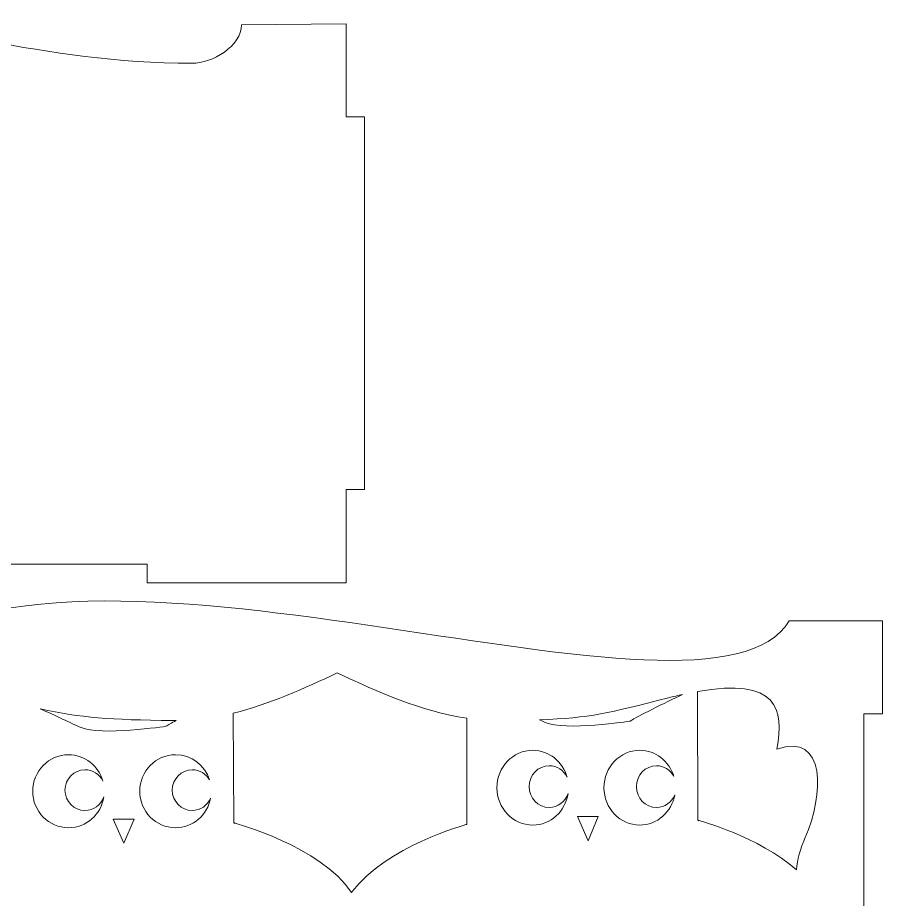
# Model space of a CAD drawing. Header units: millimetres. Extents: x -3306 to 3306, y -396 to 396.
# Drawn here: x -324.5 to -185.2, y 39.5 to 181.5 of the extents above; entities that cross this region are included whole.
import ezdxf

# ---------------------------------------------------------------- set-up
doc = ezdxf.new("R2010")
doc.units = ezdxf.units.MM
doc.header["$MEASUREMENT"] = 0
doc.layers.add('Camada 1', color=7, linetype='Continuous')

msp = doc.modelspace()

# ---------------------------------------------------------------- linework, layer by layer
at = {"layer": 'Camada 1', "color": 250, "lineweight": 20}
for points, knots in [([(-303.6015, 90.5334), (-303.6015, 90.5334), (-271.5792, 90.5334), (-271.5792, 90.5334), (-271.5792, 90.5334), (-271.5792, 90.5334), (-271.5792, 105.5334), (-271.5792, 105.5334), (-271.5792, 105.5334), (-271.5792, 105.5334), (-268.6015, 105.5334), (-268.6015, 105.5334), (-268.6015, 105.5334), (-268.6015, 105.5334), (-268.6015, 165.5334), (-268.6015, 165.5334), (-268.6015, 165.5334), (-268.6015, 165.5334), (-271.5792, 165.5334), (-271.5792, 165.5334), (-271.5792, 165.5334), (-271.5792, 165.5334), (-271.5792, 180.5335), (-271.5792, 180.5335), (-271.5792, 180.5335), (-271.5792, 180.5335), (-288.4245, 180.3568), (-288.4245, 180.3568), (-288.4245, 180.3568), (-288.4245, 176.9565), (-293.1175, 174.1746), (-296.393, 174.1746), (-296.393, 174.1746), (-320.5779, 174.1746), (-339.4456, 181.2713), (-357.4397, 181.4316), (-357.4397, 181.4316), (-368.6247, 181.5314), (-378.912, 178.1708), (-388.5519, 174.8926), (-388.5519, 174.8926), (-388.5684, 174.8982), (-388.5849, 174.9039), (-388.6015, 174.9095), (-388.6015, 174.9095), (-388.6181, 174.9039), (-388.6346, 174.8982), (-388.6511, 174.8926), (-388.6511, 174.8926), (-398.291, 178.1708), (-408.5783, 181.5314), (-419.7633, 181.4316), (-419.7633, 181.4316), (-437.7574, 181.2713), (-456.6251, 174.1746), (-480.81, 174.1746), (-480.81, 174.1746), (-484.0855, 174.1746), (-488.7785, 176.9565), (-488.7785, 180.3568), (-488.7785, 180.3568), (-488.7785, 180.3568), (-505.6238, 180.5335), (-505.6238, 180.5335), (-505.6238, 180.5335), (-505.6238, 180.5335), (-505.6238, 165.5334), (-505.6238, 165.5334), (-505.6238, 165.5334), (-505.6238, 165.5334), (-508.6015, 165.5334), (-508.6015, 165.5334), (-508.6015, 165.5334), (-508.6015, 165.5334), (-508.6015, 105.5334), (-508.6015, 105.5334), (-508.6015, 105.5334), (-508.6015, 105.5334), (-505.6238, 105.5334), (-505.6238, 105.5334), (-505.6238, 105.5334), (-505.6238, 105.5334), (-505.6238, 90.5334), (-505.6238, 90.5334), (-505.6238, 90.5334), (-505.6238, 90.5334), (-473.6014, 90.5334), (-473.6014, 90.5334), (-473.6014, 90.5334), (-473.6014, 90.5334), (-473.6014, 93.5334), (-473.6014, 93.5334), (-473.6014, 93.5334), (-473.6014, 93.5334), (-303.6015, 93.5334), (-303.6015, 93.5334), (-303.6015, 93.5334), (-303.6015, 93.5334), (-303.6015, 90.5334), (-303.6015, 90.5334)], [0, 0, 0, 0, 0.03846154, 0.03846154, 0.03846154, 0.03846154, 0.07692308, 0.07692308, 0.07692308, 0.07692308, 0.11538462, 0.11538462, 0.11538462, 0.11538462, 0.15384615, 0.15384615, 0.15384615, 0.15384615, 0.19230769, 0.19230769, 0.19230769, 0.19230769, 0.23076923, 0.23076923, 0.23076923, 0.23076923, 0.26923077, 0.26923077, 0.26923077, 0.26923077, 0.30769231, 0.30769231, 0.30769231, 0.30769231, 0.34615385, 0.34615385, 0.34615385, 0.34615385, 0.38461538, 0.38461538, 0.38461538, 0.38461538, 0.42307692, 0.42307692, 0.42307692, 0.42307692, 0.46153846, 0.46153846, 0.46153846, 0.46153846, 0.5, 0.5, 0.5, 0.5, 0.53846154, 0.53846154, 0.53846154, 0.53846154, 0.57692308, 0.57692308, 0.57692308, 0.57692308, 0.61538462, 0.61538462, 0.61538462, 0.61538462, 0.65384615, 0.65384615, 0.65384615, 0.65384615, 0.69230769, 0.69230769, 0.69230769, 0.69230769, 0.73076923, 0.73076923, 0.73076923, 0.73076923, 0.76923077, 0.76923077, 0.76923077, 0.76923077, 0.80769231, 0.80769231, 0.80769231, 0.80769231, 0.84615385, 0.84615385, 0.84615385, 0.84615385, 0.88461538, 0.88461538, 0.88461538, 0.88461538, 0.92307692, 0.92307692, 0.92307692, 0.92307692, 1, 1, 1, 1]), ([(-505.1855, 74.981), (-505.1855, 74.981), (-505.1855, 84.4002), (-505.1855, 84.4002), (-505.1855, 84.4002), (-505.1855, 84.4002), (-490.1855, 84.4001), (-490.1855, 84.4001), (-490.1855, 84.4001), (-477.4212, 62.9422), (-377.8583, 104.7497), (-345.1855, 78.7762), (-345.1855, 78.7762), (-312.5127, 104.7497), (-212.9498, 62.9422), (-200.1855, 84.4001), (-200.1855, 84.4001), (-200.1855, 84.4001), (-185.1855, 84.4002), (-185.1855, 84.4002), (-185.1855, 84.4002), (-185.1855, 84.4002), (-185.1855, 74.981), (-185.1855, 74.981), (-185.1855, 74.981), (-185.1855, 74.981), (-185.1855, 69.4002), (-185.1855, 69.4002), (-185.1855, 69.4002), (-185.1855, 69.4002), (-185.1855, 69.4001), (-185.1855, 69.4001), (-185.1855, 69.4001), (-185.1855, 69.4001), (-188.1855, 69.4001), (-188.1855, 69.4001), (-188.1855, 69.4001), (-188.1855, 69.4001), (-188.1855, 9.4002), (-188.1855, 9.4002), (-188.1855, 9.4002), (-188.1855, 9.4002), (-185.1855, 9.4002), (-185.1855, 9.4002), (-185.1855, 9.4002), (-185.1855, 9.4002), (-185.1855, -5.5998), (-185.1855, -5.5998), (-185.1855, -5.5998), (-185.1855, -5.5998), (-220.1855, -5.5998), (-220.1855, -5.5998), (-220.1855, -5.5998), (-220.1855, -5.5998), (-220.1855, -2.5998), (-220.1855, -2.5998), (-220.1855, -2.5998), (-220.1855, -2.5998), (-470.1854, -2.5998), (-470.1854, -2.5998), (-470.1854, -2.5998), (-470.1854, -2.5998), (-470.1854, -5.5998), (-470.1854, -5.5998), (-470.1854, -5.5998), (-470.1854, -5.5998), (-505.1855, -5.5998), (-505.1855, -5.5998), (-505.1855, -5.5998), (-505.1855, -5.5998), (-505.1855, 9.4002), (-505.1855, 9.4002), (-505.1855, 9.4002), (-505.1855, 9.4002), (-502.1855, 9.4002), (-502.1855, 9.4002), (-502.1855, 9.4002), (-502.1855, 9.4002), (-502.1855, 69.4001), (-502.1855, 69.4001), (-502.1855, 69.4001), (-502.1855, 69.4001), (-505.1855, 69.4001), (-505.1855, 69.4001), (-505.1855, 69.4001), (-505.1855, 69.4001), (-505.1855, 69.4002), (-505.1855, 69.4002), (-505.1855, 69.4002), (-505.1855, 69.4002), (-505.1855, 74.981), (-505.1855, 74.981)], [0, 0, 0, 0, 0.04166667, 0.04166667, 0.04166667, 0.04166667, 0.08333333, 0.08333333, 0.08333333, 0.08333333, 0.125, 0.125, 0.125, 0.125, 0.16666667, 0.16666667, 0.16666667, 0.16666667, 0.20833333, 0.20833333, 0.20833333, 0.20833333, 0.25, 0.25, 0.25, 0.25, 0.29166667, 0.29166667, 0.29166667, 0.29166667, 0.33333333, 0.33333333, 0.33333333, 0.33333333, 0.375, 0.375, 0.375, 0.375, 0.41666667, 0.41666667, 0.41666667, 0.41666667, 0.45833333, 0.45833333, 0.45833333, 0.45833333, 0.5, 0.5, 0.5, 0.5, 0.54166667, 0.54166667, 0.54166667, 0.54166667, 0.58333333, 0.58333333, 0.58333333, 0.58333333, 0.625, 0.625, 0.625, 0.625, 0.66666667, 0.66666667, 0.66666667, 0.66666667, 0.70833333, 0.70833333, 0.70833333, 0.70833333, 0.75, 0.75, 0.75, 0.75, 0.79166667, 0.79166667, 0.79166667, 0.79166667, 0.83333333, 0.83333333, 0.83333333, 0.83333333, 0.875, 0.875, 0.875, 0.875, 0.91666667, 0.91666667, 0.91666667, 0.91666667, 1, 1, 1, 1]), ([(-270.5757, 40.796), (-270.6138, 40.7523), (-270.6509, 40.7084), (-270.687, 40.6644), (-270.687, 40.6644), (-275.6757, 48.1158), (-289.5627, 51.8368), (-289.5627, 51.8368), (-289.5627, 51.8368), (-289.5627, 51.8368), (-289.5776, 51.7437), (-289.5776, 51.7437), (-289.5776, 51.7437), (-289.5776, 51.7437), (-289.6741, 51.916), (-289.6741, 51.916), (-289.6741, 51.916), (-289.6741, 51.916), (-289.7608, 69.5354), (-289.7608, 69.5354), (-289.7608, 69.5354), (-283.8969, 70.9817), (-278.3265, 73.525), (-272.9904, 76.0133), (-272.9904, 76.0133), (-266.4289, 72.9537), (-259.5133, 69.8103), (-252.1333, 68.7264), (-252.1333, 68.7264), (-252.1333, 68.7264), (-252.1333, 51.6202), (-252.1333, 51.6202), (-252.1333, 51.6202), (-252.1333, 51.6202), (-265.2649, 48.0148), (-270.5757, 40.796)], [0, 0, 0, 0, 0.1, 0.1, 0.1, 0.1, 0.2, 0.2, 0.2, 0.2, 0.3, 0.3, 0.3, 0.3, 0.4, 0.4, 0.4, 0.4, 0.5, 0.5, 0.5, 0.5, 0.6, 0.6, 0.6, 0.6, 0.7, 0.7, 0.7, 0.7, 0.8, 0.8, 0.8, 0.8, 1, 1, 1, 1]), ([(-199.0206, 44.3177), (-205.1212, 49.6275), (-214.7823, 52.2802), (-214.7823, 52.2802), (-214.7823, 52.2802), (-214.7823, 52.2802), (-214.7973, 52.1847), (-214.7973, 52.1847), (-214.7973, 52.1847), (-214.7973, 52.1847), (-214.8936, 52.3611), (-214.8936, 52.3611), (-214.8936, 52.3611), (-214.8936, 52.3611), (-214.9928, 73.0096), (-214.9928, 73.0096), (-214.9928, 73.0096), (-202.0984, 75.2727), (-200.9041, 70.2594), (-202.2099, 63.7424), (-202.2099, 63.7424), (-194.1575, 66.532), (-194.6129, 56.3223), (-197.6184, 49.4854), (-197.6184, 49.4854), (-198.4087, 47.6876), (-198.8831, 45.8937), (-199.0206, 44.3177)], [0, 0, 0, 0, 0.125, 0.125, 0.125, 0.125, 0.25, 0.25, 0.25, 0.25, 0.375, 0.375, 0.375, 0.375, 0.5, 0.5, 0.5, 0.5, 0.625, 0.625, 0.625, 0.625, 0.75, 0.75, 0.75, 0.75, 1, 1, 1, 1]), ([(-217.3855, 72.5353), (-220.2034, 71.1875), (-224.6515, 69.0217), (-225.8112, 68.2368), (-225.8112, 68.2368), (-225.8112, 68.2368), (-236.4214, 66.6369), (-239.4816, 68.0223), (-239.4816, 68.0223), (-239.7705, 68.1531), (-240.0867, 68.301), (-240.4253, 68.4618), (-240.4253, 68.4618), (-232.14, 68.7527), (-229.4292, 69.5383), (-219.6276, 72.0062), (-219.6276, 72.0062), (-218.8484, 72.2024), (-218.1017, 72.3784), (-217.3855, 72.5353)], [0, 0, 0, 0, 0.16666667, 0.16666667, 0.16666667, 0.16666667, 0.33333333, 0.33333333, 0.33333333, 0.33333333, 0.5, 0.5, 0.5, 0.5, 0.66666667, 0.66666667, 0.66666667, 0.66666667, 1, 1, 1, 1]), ([(-298.9423, 68.3322), (-299.6792, 67.9513), (-300.2654, 67.6291), (-300.5915, 67.4136), (-300.5915, 67.4136), (-300.5915, 67.4136), (-311.2019, 65.8518), (-314.262, 67.2043), (-314.262, 67.2043), (-315.8844, 67.9211), (-318.3666, 69.1637), (-320.858, 70.2199), (-320.858, 70.2199), (-314.188, 68.787), (-309.6996, 68.4577), (-299.5285, 68.3336), (-299.5285, 68.3336), (-299.3327, 68.3312), (-299.1374, 68.3311), (-298.9423, 68.3322)], [0, 0, 0, 0, 0.16666667, 0.16666667, 0.16666667, 0.16666667, 0.33333333, 0.33333333, 0.33333333, 0.33333333, 0.5, 0.5, 0.5, 0.5, 0.66666667, 0.66666667, 0.66666667, 0.66666667, 1, 1, 1, 1]), ([(-316.2954, 51.0824), (-319.4783, 51.0824), (-322.0597, 53.715), (-322.0597, 56.9586), (-322.0597, 56.9586), (-322.0597, 60.2047), (-319.4783, 62.834), (-316.2954, 62.834), (-316.2954, 62.834), (-313.6695, 62.834), (-311.454, 61.0452), (-310.7583, 58.5971), (-310.7583, 58.5971), (-311.2865, 59.6746), (-312.3791, 60.4149), (-313.6413, 60.4149), (-313.6413, 60.4149), (-315.4202, 60.4149), (-316.8625, 58.945), (-316.8625, 57.132), (-316.8625, 57.132), (-316.8625, 55.3188), (-315.4202, 53.8489), (-313.6413, 53.8489), (-313.6413, 53.8489), (-312.2347, 53.8489), (-311.039, 54.768), (-310.5999, 56.0488), (-310.5999, 56.0488), (-311.0291, 53.2365), (-313.4154, 51.0824), (-316.2954, 51.0824)], [0, 0, 0, 0, 0.11111111, 0.11111111, 0.11111111, 0.11111111, 0.22222222, 0.22222222, 0.22222222, 0.22222222, 0.33333333, 0.33333333, 0.33333333, 0.33333333, 0.44444444, 0.44444444, 0.44444444, 0.44444444, 0.55555556, 0.55555556, 0.55555556, 0.55555556, 0.66666667, 0.66666667, 0.66666667, 0.66666667, 0.77777778, 0.77777778, 0.77777778, 0.77777778, 1, 1, 1, 1]), ([(-299.054, 51.0824), (-302.237, 51.0824), (-304.8178, 53.715), (-304.8178, 56.9586), (-304.8178, 56.9586), (-304.8178, 60.2047), (-302.237, 62.834), (-299.054, 62.834), (-299.054, 62.834), (-296.4958, 62.834), (-294.327, 61.1362), (-293.5734, 58.785), (-293.5734, 58.785), (-294.132, 59.7598), (-295.169, 60.4149), (-296.3567, 60.4149), (-296.3567, 60.4149), (-298.1356, 60.4149), (-299.5777, 58.945), (-299.5777, 57.132), (-299.5777, 57.132), (-299.5777, 55.3188), (-298.1356, 53.8489), (-296.3567, 53.8489), (-296.3567, 53.8489), (-295.0265, 53.8489), (-293.8847, 54.6708), (-293.3933, 55.8432), (-293.3933, 55.8432), (-293.9048, 53.1323), (-296.2447, 51.0824), (-299.054, 51.0824)], [0, 0, 0, 0, 0.11111111, 0.11111111, 0.11111111, 0.11111111, 0.22222222, 0.22222222, 0.22222222, 0.22222222, 0.33333333, 0.33333333, 0.33333333, 0.33333333, 0.44444444, 0.44444444, 0.44444444, 0.44444444, 0.55555556, 0.55555556, 0.55555556, 0.55555556, 0.66666667, 0.66666667, 0.66666667, 0.66666667, 0.77777778, 0.77777778, 0.77777778, 0.77777778, 1, 1, 1, 1]), ([(-241.515, 51.5074), (-244.6979, 51.5074), (-247.2793, 54.204), (-247.2793, 57.5268), (-247.2793, 57.5268), (-247.2793, 60.852), (-244.6979, 63.5455), (-241.515, 63.5455), (-241.515, 63.5455), (-238.8891, 63.5455), (-236.6736, 61.713), (-235.9779, 59.2052), (-235.9779, 59.2052), (-236.506, 60.309), (-237.5987, 61.0673), (-238.8609, 61.0673), (-238.8609, 61.0673), (-240.6398, 61.0673), (-242.082, 59.5616), (-242.082, 57.7044), (-242.082, 57.7044), (-242.082, 55.847), (-240.6398, 54.3413), (-238.8609, 54.3413), (-238.8609, 54.3413), (-237.4543, 54.3413), (-236.2586, 55.2827), (-235.8195, 56.5948), (-235.8195, 56.5948), (-236.2486, 53.7139), (-238.6351, 51.5074), (-241.515, 51.5074)], [0, 0, 0, 0, 0.11111111, 0.11111111, 0.11111111, 0.11111111, 0.22222222, 0.22222222, 0.22222222, 0.22222222, 0.33333333, 0.33333333, 0.33333333, 0.33333333, 0.44444444, 0.44444444, 0.44444444, 0.44444444, 0.55555556, 0.55555556, 0.55555556, 0.55555556, 0.66666667, 0.66666667, 0.66666667, 0.66666667, 0.77777778, 0.77777778, 0.77777778, 0.77777778, 1, 1, 1, 1]), ([(-224.2737, 51.5074), (-227.4567, 51.5074), (-230.0375, 54.204), (-230.0375, 57.5268), (-230.0375, 57.5268), (-230.0375, 60.852), (-227.4567, 63.5455), (-224.2737, 63.5455), (-224.2737, 63.5455), (-221.7154, 63.5455), (-219.5467, 61.8063), (-218.7931, 59.3977), (-218.7931, 59.3977), (-219.3516, 60.3963), (-220.3887, 61.0673), (-221.5763, 61.0673), (-221.5763, 61.0673), (-223.3552, 61.0673), (-224.7974, 59.5616), (-224.7974, 57.7044), (-224.7974, 57.7044), (-224.7974, 55.847), (-223.3552, 54.3413), (-221.5763, 54.3413), (-221.5763, 54.3413), (-220.2461, 54.3413), (-219.1043, 55.1832), (-218.6129, 56.3842), (-218.6129, 56.3842), (-219.1243, 53.6072), (-221.4643, 51.5074), (-224.2737, 51.5074)], [0, 0, 0, 0, 0.11111111, 0.11111111, 0.11111111, 0.11111111, 0.22222222, 0.22222222, 0.22222222, 0.22222222, 0.33333333, 0.33333333, 0.33333333, 0.33333333, 0.44444444, 0.44444444, 0.44444444, 0.44444444, 0.55555556, 0.55555556, 0.55555556, 0.55555556, 0.66666667, 0.66666667, 0.66666667, 0.66666667, 0.77777778, 0.77777778, 0.77777778, 0.77777778, 1, 1, 1, 1]), ([(-232.5872, 48.9561), (-232.5872, 48.9561), (-234.3229, 52.8933), (-234.3229, 52.8933), (-234.3229, 52.8933), (-234.3229, 52.8933), (-230.956, 52.8933), (-230.956, 52.8933), (-230.956, 52.8933), (-230.956, 52.8933), (-232.5872, 48.9561), (-232.5872, 48.9561)], [0, 0, 0, 0, 0.25, 0.25, 0.25, 0.25, 0.5, 0.5, 0.5, 0.5, 1, 1, 1, 1]), ([(-307.3676, 48.5921), (-307.3676, 48.5921), (-309.1032, 52.4354), (-309.1032, 52.4354), (-309.1032, 52.4354), (-309.1032, 52.4354), (-305.7363, 52.4354), (-305.7363, 52.4354), (-305.7363, 52.4354), (-305.7363, 52.4354), (-307.3676, 48.5921), (-307.3676, 48.5921)], [0, 0, 0, 0, 0.25, 0.25, 0.25, 0.25, 0.5, 0.5, 0.5, 0.5, 1, 1, 1, 1])]:
    msp.add_open_spline(points, degree=3, knots=knots, dxfattribs=at)

doc.saveas('drawing.dxf')
